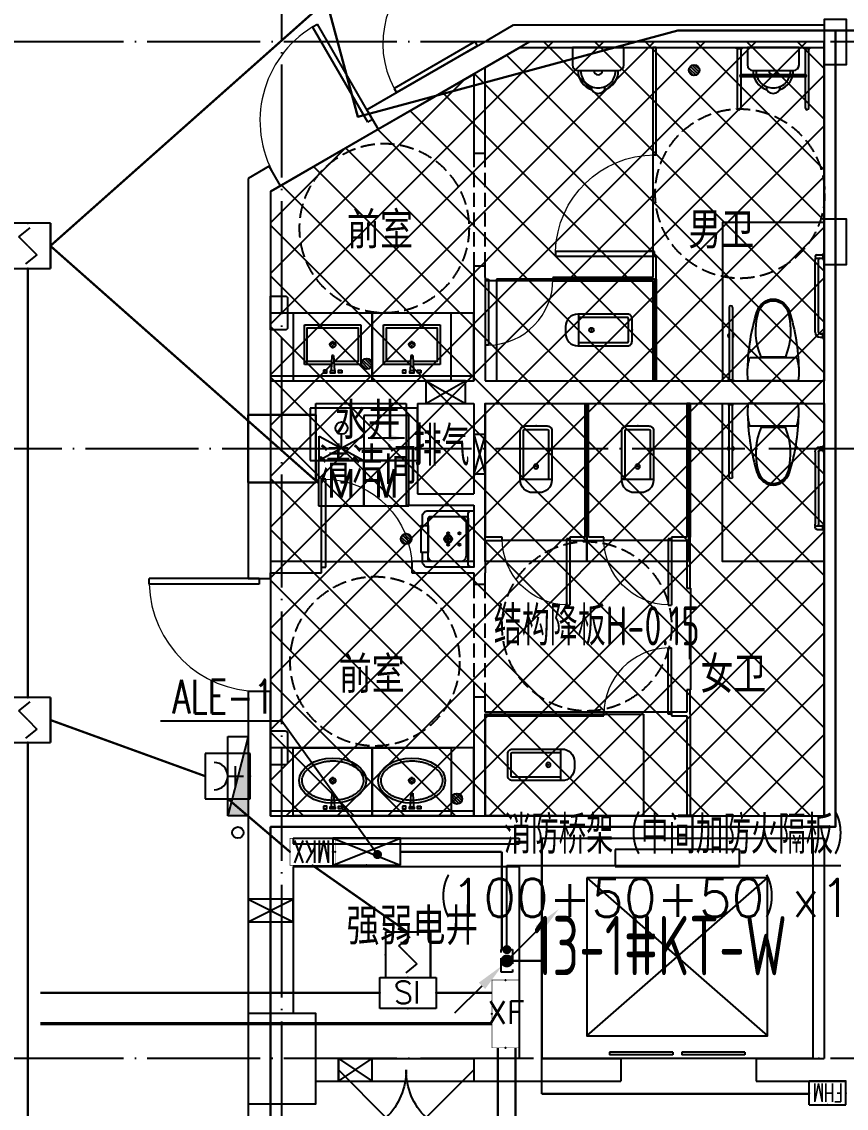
# Model space of a CAD drawing. Extents: x -1262219 to 73468, y -207485 to 163917.
# Drawn here: x -634179 to -626878, y 8560 to 18179 of the extents above; entities that cross this region are included whole.
import ezdxf
from ezdxf.enums import TextEntityAlignment as Align

# ---------------------------------------------------------------- set-up
doc = ezdxf.new("R2010")
doc.units = 0
doc.header["$LTSCALE"] = 500
doc.header["$MEASUREMENT"] = 0
for name, pattern in [('DASH', [0.35, 0.25, -0.1]), ('X-104 13#平面$0$DASH', [0.35, 0.25, -0.1]), ('X-104 13#平面$0$DOTE', [2.42, 2, -0.2, 0.02, -0.2])]:
    doc.linetypes.add(name, pattern=pattern)
doc.layers.get('0').update_dxf_attribs({"linetype": 'CONTINUOUS'})
for name, color, linetype in [('CABLETRAY_DIM', 3, 'CONTINUOUS'), ('CABLETRAY_DOTE', 5, 'CONTINUOUS'), ('CABLETRAY_FIRE', 1, 'DASH'), ('DIM-箱柜', 3, 'CONTINUOUS'), ('EQUIP-消防', 3, 'CONTINUOUS'), ('EQUIP-箱柜', 3, 'CONTINUOUS'), ('LWIRE', 4, 'CONTINUOUS'), ('WIRE-消防', 4, 'TG_FS'), ('WIRE-消防广播', 6, 'TG_G'), ('WIRE-消防电源', 3, 'TG_FC'), ('WIRE-消防电源监控', 3, 'TG_JK'), ('WIRE-消防电话', 2, 'TG_FF'), ('WIRE-防火门监控', 1, 'TG_M2'), ('X-104 13#平面$0$02-TEXT_房间', 7, 'CONTINUOUS'), ('X-104 13#平面$0$02-TEXT_标注', 130, 'CONTINUOUS'), ('X-104 13#平面$0$A-C_窗', 140, 'CONTINUOUS'), ('X-104 13#平面$0$A-C_门', 150, 'CONTINUOUS'), ('X-104 13#平面$0$A-E_电梯', 171, 'CONTINUOUS'), ('X-104 13#平面$0$A-I_卫-洁具', 241, 'CONTINUOUS'), ('X-104 13#平面$0$A-I_卫-隔断', 214, 'CONTINUOUS'), ('X-104 13#平面$0$A-TECH_暖通', 6, 'CONTINUOUS'), ('X-104 13#平面$0$A-TECH_水', 3, 'CONTINUOUS'), ('X-104 13#平面$0$A-TECH_电气', 240, 'CONTINUOUS'), ('X-104 13#平面$0$A_AXIS-轴线', 36, 'X-104 13#平面$0$DOTE'), ('X-104 13#平面$0$A_STR-砌块墙', 121, 'CONTINUOUS'), ('X-104 13#平面$0$A_STR-砼柱', 51, 'CONTINUOUS'), ('X-104 13#平面$0$DOOR_FIRE', 220, 'CONTINUOUS'), ('X-104 13#平面$0$M-道路 边线', 151, 'CONTINUOUS')]:
    doc.layers.add(name, color=color, linetype=linetype)
doc.layers.add('X-104 13#平面$0$000套内', color=226, linetype='CONTINUOUS', lineweight=30, plot=False)
doc.layers.add('X-104 13#平面$0$04-不打印_辅助线', color=165, linetype='CONTINUOUS', plot=False)
doc.styles.add('_TCH_DIM', font='SIMPLEX', dxfattribs={"bigfont": 'GBCBIG'})
doc.styles.add('_TCH_LABEL', font='COMPLEX', dxfattribs={"bigfont": 'GBCBIG'})
doc.styles.add('_TEL_DIM', font='SIMPLEX', dxfattribs={"width": 0.8, "height": 3.5, "bigfont": 'JD'})
doc.styles.get("Standard").update_dxf_attribs({"font": 'gbenor.shx', "bigfont": 'gbcbig.shx'})
doc.styles.add('TG_LINETYPE', font='SIMPLEX', dxfattribs={"width": 0.8, "height": 3, "bigfont": 'HZTXT'})
doc.styles.add('X-104 13#平面$0$_TCH_SPACE', font='STXIHEI.TTF', dxfattribs={"width": 0.75, "height": 5})
doc.styles.add('X-104 13#平面$0$Standard', font='ros1.shx', dxfattribs={"width": 0.75, "bigfont": 'jd.shx'})
doc.linetypes.add('TG_FC', pattern='A,2,-0.6,["FC",TG_LINETYPE,S=0.1,R=0,X=-0.5,Y=-0.15],0', length=2.6)
doc.linetypes.add('TG_FF', pattern='A,2,-0.6,["FF",TG_LINETYPE,S=0.1,R=0,X=-0.5,Y=-0.15],0', length=2.6)
doc.linetypes.add('TG_FS', pattern='A,2,-0.6,["FS",TG_LINETYPE,S=0.1,R=0,X=-0.5,Y=-0.15],0', length=2.6)
doc.linetypes.add('TG_G', pattern='A,2,-0.45,["G",TG_LINETYPE,S=0.1,R=0,X=-0.35,Y=-0.15],0', length=2.45)
doc.linetypes.add('TG_JK', pattern='A,2,-0.6,["JK",TG_LINETYPE,S=0.1,R=0,X=-0.5,Y=-0.15],0', length=2.6)
doc.linetypes.add('TG_M2', pattern='A,2,-0.6,["M2",TG_LINETYPE,S=0.1,R=0,X=-0.5,Y=-0.15],0', length=2.6)

# ---------------------------------------------------------------- blocks, each defined once
blk = doc.blocks.new('X-104 13#平面$0$轴网')
at = {"layer": 'X-104 13#平面$0$A_AXIS-轴线', "linetype": 'X-104 13#平面$0$DOTE'}
for p, q in [((48500, -7401), (48500, 24620.3)), ((60408.4, 18000), (-2925, 18000)), ((60408.4, 9000), (-2925, 9000))]:
    blk.add_line(p, q, dxfattribs=at)
blk = doc.blocks.new('X-104 13#平面$0$A-toilet-F2$0$A-toilet-F3$0$$plan$00000388')
for p, q in [((-202.5, -209.5), (-202.5, 209.5)), ((0, -220.8), (0, 220.8)), ((-211.8, 107.7), (-211.8, -107.7))]:
    blk.add_line(p, q)
blk.add_lwpolyline([(-202.5, -209.5), (-151.6, -220.9), (-102.2, -226.4), (-50.2, -226.4), (0, -220.8)])
for centre, radius, start, end in [((-70.5, -1596.9), 1822.9, 91.22237, 107.24774), ((-76.2, -236.2), 463.3, 97.73995, 105.82198), ((-76.2, -236.2), 463.3, 80.53768, 97.73995), ((-562.5, -12.2), 163.6, 107.24774, 159.54761), ((-555.5, -23.3), 162.7, 104.77857, 136.85426), ((-443.4, -448.2), 602.2, 67.37374, 104.77857), ((-595.2, 0), 128.7, 159.54761, 200.45239), ((-580.4, 0), 128.7, 136.85426, 223.14574), ((-562.5, 12.2), 163.6, 200.45239, 252.75226), ((-555.5, 23.3), 162.7, 223.14574, 255.22143), ((-70.5, 1596.9), 1822.9, 252.75226, 268.77763), ((-443.4, 448.2), 602.2, 255.22143, 292.62626)]:
    blk.add_arc(centre, radius, start, end)
blk = doc.blocks.new('X-104 13#平面$0$33')
at = {"layer": 'X-104 13#平面$0$04-不打印_辅助线'}
blk.add_lwpolyline([(-450, 1400), (450, 1400), (450, 0), (-450, 0)], close=True, dxfattribs=at)
at = {"rotation": 270}
blk.add_blockref('X-104 13#平面$0$A-toilet-F2$0$A-toilet-F3$0$$plan$00000388', (0, 0), dxfattribs=at)
blk = doc.blocks.new('X-104 13#平面$0$残疾人扶手1')
for p, q in [((-700, -10), (-700, 0)), ((0, -10), (0, 0)), ((-750, -10), (-750, 0)), ((-750, -10), (-700, -10)), ((-740, -65), (-740, -10)), ((-710, -65), (-710, -10)), ((-55, -50), (-695, -50)), ((-55, -80), (-695, -80)), ((-50, -10), (-50, 0)), ((0, -10), (-50, -10)), ((-40, -35), (-40, -10)), ((-10, -35), (-10, -10))]:
    blk.add_line(p, q)
for centre, radius, start, end in [((-725, -65), 15, 180, 0), ((-695, -35), 45, 244.47122, 270), ((-695, -35), 15, 180, 270), ((-55, -35), 15, 270, 0), ((-55, -35), 45, 270, 0)]:
    blk.add_arc(centre, radius, start, end)
blk = doc.blocks.new('X-104 13#平面$0$残疾人扶手2')
for p, q in [((-10, -50), (-10, 0)), ((-10, 0), (0, 0)), ((-650, -10), (-10, -10)), ((-650, -40), (-10, -40)), ((-10, -50), (0, -50))]:
    blk.add_line(p, q)
for centre, radius, start, end in [((-400, -25, 0), 25, 36.86993, 143.13007), ((-650, -25), 15, 90, 270), ((-400, -25, 0), 25, 216.86987, 323.13013)]:
    blk.add_arc(centre, radius, start, end)
blk = doc.blocks.new('X-104 13#平面$0$jhat')
for p, q in [((-395, -250), (-395, 250)), ((-395, 250), (-45, 250)), ((-45, 250), (-45, 11.7)), ((-220, 32.3), (-220, 5)), ((-124.8, 8), (11.7, 14.4)), ((-124.8, 8), (-124.8, -8)), ((11.7, 14.4), (11.7, -14.4)), ((-225, 0), (-253.8, 0)), ((-220, -5), (-220, -32.8)), ((-186.7, 0), (-215, 0)), ((-124.8, -8), (11.7, -14.4)), ((-45, -12.4), (-45, -250)), ((-45, -250), (-395, -250))]:
    blk.add_line(p, q)
at = {"color": 8}
blk.add_lwpolyline([(-70, -11.1), (-70, -225), (-370, -225), (-370, 225), (-70, 225), (-70, 10.6)], dxfattribs=at)
at = {"ltscale": 1000, "const_width": 0.84}
blk.add_lwpolyline([(-219.6, 0.1, 1), (-220.4, 0.1, 1)], format="xyb", close=True, dxfattribs=at)
for points in [[(7.2, 81.4), (30, 81.4), (30, 51.4), (7.2, 51.4)], [(11.7, -21.4), (30, -21.4), (30, 21.4), (11.7, 21.4)], [(7.2, -81.4), (30, -81.4), (30, -51.4), (7.2, -51.4)]]:
    blk.add_lwpolyline(points, close=True)
blk.add_circle((-220, 0), 25.2)
at = {"layer": 'X-104 13#平面$0$04-不打印_辅助线'}
blk.add_lwpolyline([(100, -350), (100, 350), (-500, 350), (-500, -350)], close=True, dxfattribs=at)
blk = doc.blocks.new('X-104 13#平面$0$A-toilet-F2$0$A-toilet-F3$0$xb')
for p, q in [((177.8, 203.2), (-177.8, 203.2)), ((-228.6, 152.4), (-228.6, 0)), ((228.6, 0), (228.6, 152.4)), ((-228.6, 0), (228.6, 0))]:
    blk.add_line(p, q)
for centre, radius, start, end in [((0, 342.9), 63.5, 1.07073, 178.92927), ((-6.3, 209.5), 171.6, 106.60688, 182.1211), ((-6.3, 209.5), 146.2, 87.8789, 182.1211), ((6.4, 209.5), 146.2, 357.8789, 92.1211), ((6.4, 209.5), 171.6, 357.8789, 73.39312), ((-177.8, 152.4), 50.8, 90, 180), ((0, 203.2), 38.1, 0, 180), ((177.8, 152.4), 50.8, 0, 90)]:
    blk.add_arc(centre, radius, start, end)
blk = doc.blocks.new('X-104 13#平面$0$104-8910 核心筒$0$fraehtj')
for p, q in [((-535, 315), (-10, 315)), ((-10, 275), (-10, 325)), ((-10, 325), (0, 325)), ((-535, 285), (-260, 285)), ((-260, -285), (-260, 285)), ((-240, -285), (-240, 285)), ((-240, 285), (-10, 285)), ((-10, 275), (0, 275)), ((-535, -285), (-260, -285)), ((-240, -285), (-10, -285)), ((-10, -325), (-10, -275)), ((-10, -275), (0, -275)), ((-535, -315), (-10, -315)), ((-10, -325), (0, -325))]:
    blk.add_line(p, q)
for centre, radius, start, end in [((-535, 300), 15, 90, 270), ((-250, 285), 10, 360, 180), ((-535, -300), 15, 90, 270), ((-250, -285), 10, 180, 0)]:
    blk.add_arc(centre, radius, start, end)
blk = doc.blocks.new('X-104 13#平面$0$2400x2100')
for p, q in [((650, 1850), (650, 1700)), ((1750, 1850), (650, 1850)), ((1750, 1700), (1750, 1850)), ((650, 1700), (1750, 1700)), ((400, 200), (2000, 1600)), ((400, 1600), (2000, 200))]:
    blk.add_line(p, q)
at = {"color": 0}
for p, q in [((600, 57.6), (600, 34)), ((1160, 57.6), (600, 57.6)), ((1160, 34), (600, 34)), ((1160, 57.6), (1160, 34)), ((1800, 57.6), (1240, 57.6)), ((1240, 57.6), (1240, 34)), ((1800, 34), (1240, 34)), ((1800, 57.6), (1800, 34))]:
    blk.add_line(p, q, dxfattribs=at)
blk.add_lwpolyline([(400, 1600), (400, 200), (2000, 200), (2000, 1600), (400, 1600)], close=True)
at = {"layer": 'X-104 13#平面$0$04-不打印_辅助线'}
blk.add_lwpolyline([(0, 0), (0, 1950), (2400, 1950), (2400, 0), (0, 0)], close=True, dxfattribs=at)
blk = doc.blocks.new('X-104 13#平面$0$$lvtry$00000200')
at = {"color": 0}
for p, q in [((-109.8, -40, 0), (-109.8, -469.7, 0)), ((99.8, -30, 0), (-99.8, -30, 0)), ((109.8, -469.7, 0), (109.8, -40, 0))]:
    blk.add_line(p, q, dxfattribs=at)
at = {"color": 0, "elevation": 0}
blk.add_lwpolyline([(99.8, 0), (-99.8, 0, 0.414214), (-139.8, -40), (-139.8, -479.7, 0.414214), (-29.8, -589.7), (29.8, -589.7, 0.414214), (139.8, -479.7), (139.8, -40, 0.414214)], format="xyb", close=True, dxfattribs=at)
blk.add_lwpolyline([(139.8, -469.7), (-139.8, -469.7)], dxfattribs=at)
at = {"color": 0}
blk.add_circle((0, -358.6, 0), 20, dxfattribs=at)
for centre, start, end in [((-99.8, -40, 0), 90, 180), ((99.8, -40, 0), 0, 90)]:
    blk.add_arc(centre, 10, start, end, dxfattribs=at)
for p in [(0, 0), (0, -358.6, 0)]:
    blk.add_point(p, dxfattribs=at)
blk = doc.blocks.new('X-104 13#平面$0$hgfasg')
at = {"layer": 'X-104 13#平面$0$04-不打印_辅助线'}
blk.add_lwpolyline([(-450, 1400), (450, 1400), (450, 0), (-450, 0)], close=True, dxfattribs=at)
at = {"yscale": -1}
blk.add_blockref('X-104 13#平面$0$$lvtry$00000200', (0, 200), dxfattribs=at)
blk = doc.blocks.new('X-104 13#平面$0$meae')
for p, q in [((-215, 0), (-243.8, 0)), ((-210, 5), (-210, 32.8)), ((-176.7, 0), (-205, 0)), ((-99.5, 8), (21.7, 14.4)), ((-99.5, -8), (-99.5, 8)), ((21.7, -14.4), (21.7, 14.4)), ((-210, -32.3), (-210, -5)), ((-99.5, -8), (21.7, -14.4))]:
    blk.add_line(p, q)
at = {"const_width": 0.84}
blk.add_lwpolyline([(-209.6, -0.1, -1), (-210.4, -0.1, -1)], format="xyb", close=True, dxfattribs=at)
for points in [[(17.2, 81.4), (40, 81.4), (40, 51.4), (17.2, 51.4)], [(21.7, 21.4), (40, 21.4), (40, -21.4), (21.7, -21.4)], [(17.2, -81.4), (40, -81.4), (40, -51.4), (17.2, -51.4)]]:
    blk.add_lwpolyline(points, close=True)
blk.add_circle((-210, 0), 25.2)
blk.add_ellipse((-210, 0), major_axis=(0, -296.8), ratio=0.673766)
at = {"color": 8}
blk.add_open_spline([(-210, -271.8), (-201.6, -271.8), (-193.3, -270.9), (-176.6, -267), (-168.2, -264.1), (-151.7, -256.3), (-143.6, -251.4), (-127.7, -239.7), (-119.9, -232.8), (-105, -217.1), (-97.9, -208.3), (-84.5, -189), (-78.3, -178.5), (-66.9, -156.1), (-61.7, -144.2), (-52.7, -119.1), (-48.8, -106), (-42.4, -79), (-39.9, -65.1), (-36.4, -36.9), (-35.4, -22.5), (-34.8, 6.2), (-35.3, 20.7), (-37.7, 49.2), (-39.6, 63.3), (-45, 90.9), (-48.3, 104.3), (-56.4, 130.2), (-61.1, 142.6), (-71.6, 166.1), (-77.5, 177.1), (-90.2, 197.7), (-97, 207.1), (-111.4, 224.2), (-118.9, 231.8), (-134.5, 245.1), (-142.5, 250.8), (-158.9, 260.1), (-167.2, 263.7), (-183.8, 269), (-192.2, 270.7), (-208.9, 272.2), (-217.3, 271.9), (-234, 269.5), (-242.4, 267.4), (-259, 261.1), (-267.2, 256.9), (-283.4, 246.7), (-291.3, 240.5), (-306.7, 226.3), (-314.1, 218.2), (-328.1, 200.2), (-334.7, 190.4), (-346.9, 169), (-352.4, 157.6), (-362.4, 133.5), (-366.8, 120.8), (-374.2, 94.4), (-377.2, 80.8), (-381.8, 52.9), (-383.4, 38.7), (-385.1, 10.1), (-385.2, -4.4), (-383.9, -33.1), (-382.5, -47.4), (-378.3, -75.4), (-375.4, -89.1), (-368.4, -115.7), (-364.2, -128.5), (-354.5, -153), (-349.1, -164.6), (-337.2, -186.3), (-330.7, -196.4), (-316.9, -214.8), (-309.6, -223.2), (-294.4, -237.9), (-286.5, -244.3), (-270.4, -255.1), (-262.2, -259.5), (-245.6, -266.3), (-237.3, -268.8), (-222.6, -271.3), (-216.3, -271.8), (-210, -271.8)], degree=3, knots=[0, 0, 0, 0, 0.154173, 0.154173, 0.308346, 0.308346, 0.462518, 0.462518, 0.616691, 0.616691, 0.770864, 0.770864, 0.925037, 0.925037, 1.07921, 1.07921, 1.233382, 1.233382, 1.387555, 1.387555, 1.541728, 1.541728, 1.695901, 1.695901, 1.850074, 1.850074, 2.004247, 2.004247, 2.158419, 2.158419, 2.312592, 2.312592, 2.466765, 2.466765, 2.620938, 2.620938, 2.775111, 2.775111, 2.929283, 2.929283, 3.083456, 3.083456, 3.237629, 3.237629, 3.391802, 3.391802, 3.545975, 3.545975, 3.700147, 3.700147, 3.85432, 3.85432, 4.008493, 4.008493, 4.162666, 4.162666, 4.316839, 4.316839, 4.471011, 4.471011, 4.625184, 4.625184, 4.779357, 4.779357, 4.93353, 4.93353, 5.087703, 5.087703, 5.241876, 5.241876, 5.396048, 5.396048, 5.550221, 5.550221, 5.704394, 5.704394, 5.858567, 5.858567, 6.01274, 6.01274, 6.166912, 6.166912, 6.283185, 6.283185, 6.283185, 6.283185], dxfattribs=at)
at = {"layer": 'X-104 13#平面$0$04-不打印_辅助线'}
blk.add_lwpolyline([(-500, -350), (-500, 350), (100, 350), (100, -350)], close=True, dxfattribs=at)
blk = doc.blocks.new('X-104 13#平面$0$hgfd')
at = {"color": 8}
for p, q in [((-38.5, 228), (38.5, 228)), ((0, 266.5), (0, 189.5))]:
    blk.add_line(p, q, dxfattribs=at)
for points in [[(250, 0), (-250, 0), (-250, 406, -0.414214), (-200, 456), (-120, 456), (-120, 466), (120, 466), (120, 456), (200, 456, -0.414214), (250, 406)], [(175, 50), (-175, 50, -0.414214), (-200, 75), (-200, 381, -0.414214), (-175, 406), (175, 406, -0.414214), (200, 381), (200, 75, -0.414214)], [(250, 0), (-250, 0), (-250, 25, -0.414214), (-225, 50), (225, 50, -0.414214), (250, 25)]]:
    blk.add_lwpolyline(points, format="xyb", close=True)
blk.add_lwpolyline([(120, 456), (200, 456, -0.414214), (250, 406), (250, 0), (-250, 0), (-250, 406, -0.414214), (-200, 456), (-120, 456)], format="xyb")
blk.add_lwpolyline([(150, 70), (-150, 70, -0.414214), (-200, 120), (-200, 356, -0.414214), (-150, 406), (150, 406, -0.414214), (200, 356), (200, 120, -0.414214)], format="xyb", close=True, dxfattribs=at)
blk.add_lwpolyline([(120, 406), (-120, 406), (-120, 466), (120, 466)], close=True)
for centre, radius in [((-50, 228), 10), ((0, 228), 35), ((50, 228), 10), ((-50, 128), 10), ((50, 128), 10)]:
    blk.add_circle(centre, radius)
blk.add_circle((0, 228), 25, dxfattribs=at)
blk = doc.blocks.new('X-104 13#平面$0$$TwtSys$00000434')
for p, q in [((-0.5, 0.5), (-0.5, -0.5)), ((-0.5, -0.5), (0.5, 0.5)), ((0.5, 0.5), (-0.5, 0.5)), ((0.5, -0.5), (0.5, 0.5)), ((-0.5, -0.5), (0.5, -0.5))]:
    blk.add_line(p, q)
blk.add_solid([(0.5, -0.5), (0.5, 0.5), (-0.5, -0.5)])
blk = doc.blocks.new('X-104 13#平面$0$A$C55540B70')
at = {"layer": 'X-104 13#平面$0$A-TECH_水'}
blk.add_circle((-9390, 11000), 50, dxfattribs=at)
at = {"layer": 'X-104 13#平面$0$A-TECH_水', "xscale": -700, "yscale": 180, "zscale": 700, "rotation": 89.99999999999999}
blk.add_blockref('X-104 13#平面$0$$TwtSys$00000434', (-9390, 11500), dxfattribs=at)
blk = doc.blocks.new('*U85')
blk.add_lwpolyline([(200, 0), (200, 350), (0, 350), (0, 0), (200, 0), (0, 350), (0, 0), (200, 350)])
blk = doc.blocks.new('*U86')
blk.add_lwpolyline([(100, 0), (100, 350), (0, 350), (0, 0), (100, 0), (0, 350), (0, 0), (100, 350)])
blk = doc.blocks.new('X-104 13#平面$0$A$C0BB3323F')
at = {"layer": 'X-104 13#平面$0$M-道路 边线', "ltscale": 0.5}
blk.add_arc((54069.2, 17783.3), 8000, 0.02044, 119.60761, dxfattribs=at)
blk = doc.blocks.new('*U89')
blk.add_lwpolyline([(200, 0), (200, 300), (0, 300), (0, 0), (200, 0), (0, 300), (0, 0), (200, 300)])
blk = doc.blocks.new('*U90')
blk.add_lwpolyline([(200, 0), (200, 400), (0, 400), (0, 0), (200, 0), (0, 400), (0, 0), (200, 400)])
blk = doc.blocks.new('X-104 13#平面$0$ccc000')
at = {"layer": 'X-104 13#平面$0$A-TECH_电气', "rotation": 270}
for name, p in [('*U90', (48400, 10411.3)), ('*U89', (49200, 9000))]:
    blk.add_blockref(name, p, dxfattribs=at)
blk = doc.blocks.new('X-104 13#平面$0$$DorLib2D$00000001')
for p, q in [((0.45, 0.975), (0.5, 0.975)), ((0.45, 0), (0.45, 0.975)), ((0.5, 0), (0.5, 0.975)), ((0.5, 0), (0.45, 0))]:
    blk.add_line(p, q)
at = {"lineweight": 13}
blk.add_arc((0.475, 0), 0.975, 91.46928, 180, dxfattribs=at)
blk = doc.blocks.new('X-104 13#平面$0$$DorLib2D$00000116')
at = {"color": 0}
for p, q in [((-0.5, 0), (-0.1464, 0.3536)), ((0.5, 0), (0.1464, 0.3536))]:
    blk.add_line(p, q, dxfattribs=at)
for centre, start, end in [((-0.5, 0), 0, 45), ((0.5, 0), 135, 180)]:
    blk.add_arc(centre, 0.5, start, end, dxfattribs=at)
blk = doc.blocks.new('X-104 13#平面$0$$DorLib2D$00000129')
at = {"color": 0, "linetype": 'Continuous'}
for p, q in [((-0.5, 0.545), (-0.5, 0.687)), ((-0.5, 0.687), (0.5, 0.687)), ((0.5, 0.687), (0.5, 0.545)), ((0.5, 0.545), (-0.5, 0.545)), ((-0.5, 0.5), (-0.5, 0.545)), ((0.5, 0.5), (0.5, 0.545)), ((-0.2, 0.437), (0.158, 0.437)), ((0.08, 0.341), (0.08, 0.437)), ((0.158, 0.437), (0.08, 0.341))]:
    blk.add_line(p, q, dxfattribs=at)
blk = doc.blocks.new('X-104 13#平面$0$$DorLib2D$00000002')
for p, q in [((-0.5, 0), (-0.5, 0.4875)), ((-0.475, 0.4875), (-0.5, 0.4875)), ((-0.475, 0), (-0.475, 0.4875)), ((0.475, 0), (0.475, 0.4875)), ((0.475, 0.4875), (0.5, 0.4875)), ((0.5, 0), (0.5, 0.4875)), ((-0.5, 0), (-0.475, 0)), ((0.5, 0), (0.475, 0))]:
    blk.add_line(p, q)
at = {"lineweight": 13}
for centre, start, end in [((-0.4875, 0), 0, 88.5307), ((0.4875, 0), 91.4693, 180)]:
    blk.add_arc(centre, 0.4875, start, end, dxfattribs=at)
blk = doc.blocks.new('_FZHK')
blk.add_lwpolyline([(-0.5, -0.5), (0.5, -0.5), (0.5, 0.5), (-0.5, 0.5)], close=True)
blk = doc.blocks.new('X-104 13#平面$0$$TwtSys$00000141')
for p, q in [((-94, 8), (-10, 92)), ((-94, 8), (-10, 92)), ((-87, -35), (35, 87)), ((-87, -35), (35, 87)), ((-66, -66), (66, 66)), ((-66, -66), (66, 66)), ((-32, -87), (88, 33)), ((-32, -87), (88, 33)), ((11, -92), (92, -11)), ((11, -92), (92, -11))]:
    blk.add_line(p, q)
blk.add_circle((0, 0), 94)
blk.add_circle((0, 0), 94)
blk = doc.blocks.new('X-104 13#平面')
at = {"layer": 'X-104 13#平面$0$04-不打印_辅助线'}
h = blk.add_hatch(dxfattribs=at)
h.set_pattern_fill('ANSI37', color=256, scale=200)
h.set_pattern_definition([(45, (0, 0), (-224.5064, 224.5064), []), (135, (0, 0), (-224.5064, -224.5064), [])])
h.paths.add_polyline_path([(53300, 18000), (50692.1, 18000), (48400, 16676.6), (48400, 11150), (53300, 11150)])
blk.add_lwpolyline([(48200, 14700), (48800, 14700), (48800, 14100), (48200, 14100)], close=True)
at = {"layer": 'X-104 13#平面$0$000套内'}
blk.add_lwpolyline([(7100, -1550), (21950, -1550), (21950, -950), (48400, -950), (48400, 11050), (53400, 11050), (53400, 18100), (58250, 18100), (58250, 18890), (53289.1, 23052.7), (37950, 14213.3), (37950, 10050), (12454.9, 10050), (4447.4, 15350), (4100, 15350), (4100, 6300), (7100, 6300), (7100, -1550)], dxfattribs=at)
blk.add_lwpolyline([(56445.6, 20404.1), (53289.1, 23052.7), (48392.1, 20230.7), (49171, 17336.9), (52006.2, 18100), (55650, 18100), (55650, 19456)], close=True, dxfattribs=at)
at = {"layer": 'X-104 13#平面$0$04-不打印_辅助线'}
blk.add_lwpolyline([(53300, 18000), (50692.1, 18000), (48400, 16676.6), (48400, 11150), (53300, 11150)], close=True, dxfattribs=at)
at = {"layer": 'X-104 13#平面$0$A-C_窗', "linetype": 'DASH'}
for p, q in [((50200, 17015), (50200, 16015)), ((50300, 16015), (50300, 17015)), ((50200, 13200), (50200, 12200)), ((50300, 12200), (50300, 13200))]:
    blk.add_line(p, q, dxfattribs=at)
at = {"layer": 'X-104 13#平面$0$A-C_门'}
for p, q in [((48486.6, 16726.6), (49352.6, 17226.6)), ((48850, 13400), (49650, 13400)), ((48400, 13250), (48400, 12250))]:
    blk.add_line(p, q, dxfattribs=at)
at = {"layer": 'X-104 13#平面$0$A-I_卫-洁具', "ltscale": 0.1}
for p, q in [((49300, 15000), (49300, 15600)), ((49300, 11750), (49300, 11150))]:
    blk.add_line(p, q, dxfattribs=at)
for points in [[(48400, 15450), (48400, 15750), (48530, 15750, -0.414214), (48550, 15730), (48550, 15470, -0.414214), (48530, 15450)], [(48400, 11600), (48400, 11900), (48530, 11900, -0.414214), (48550, 11880), (48550, 11620, -0.414214), (48530, 11600)]]:
    blk.add_lwpolyline(points, format="xyb", close=True, dxfattribs=at)
for points in [[(48400, 15000), (50200, 15000), (50200, 15600), (48400, 15600)], [(48400, 15000), (50200, 15000), (50200, 15040), (48400, 15040)], [(48400, 11150), (50200, 11150), (50200, 11750), (48400, 11750)], [(48400, 11150), (50200, 11150), (50200, 11190), (48400, 11190)]]:
    blk.add_lwpolyline(points, close=True, dxfattribs=at)
blk.add_lwpolyline([(53200, 10950), (53200, 9000)], dxfattribs=at)
at = {"layer": 'X-104 13#平面$0$A-I_卫-洁具', "linetype": 'X-104 13#平面$0$DASH'}
for centre in [(52555.3, 16656.8), (49406.5, 16350.4), (51200, 12826.6), (49323.2, 12516.6)]:
    blk.add_circle(centre, 750, dxfattribs=at)
at = {"layer": 'X-104 13#平面$0$A-I_卫-隔断'}
for p, q in [((51785, 17950), (51785, 17000)), ((51815, 17950), (51785, 17950)), ((51815, 17000), (51815, 17950)), ((51785, 17000), (51815, 17000)), ((51785, 17000), (51785, 16100)), ((51815, 16100), (51785, 16100)), ((51785, 16100), (51785, 15915)), ((51815, 15900), (51815, 16100)), ((50300, 15915), (50300, 15885)), ((50900, 15885), (50300, 15885)), ((51785, 15915), (50900, 15915)), ((50900, 15915), (50900, 15885)), ((50900, 15885), (51785, 15885)), ((51785, 15885), (51785, 15000)), ((51815, 15900), (51815, 15000)), ((51815, 15000), (51785, 15000)), ((51185, 13615), (51185, 14800)), ((51185, 14800), (51215, 14800)), ((51215, 13615), (51215, 14800)), ((52085, 14800), (52085, 13615)), ((52115, 14800), (52085, 14800)), ((52115, 14800), (52115, 13615)), ((50450, 13615), (50300, 13615)), ((50300, 13585), (50450, 13585)), ((50450, 13585), (50450, 13615)), ((51050, 13585), (50450, 13585)), ((51185, 13615), (51050, 13615)), ((51050, 13615), (51050, 13585)), ((51050, 13585), (51200, 13585)), ((51200, 13585), (51350, 13585)), ((51350, 13615), (51215, 13615)), ((51350, 13585), (51350, 13615)), ((51950, 13585), (51350, 13585)), ((52085, 13615), (51950, 13615)), ((51950, 13615), (51950, 13585)), ((51950, 13585), (52085, 13585)), ((52085, 13585), (52085, 13165)), ((52115, 13165), (52115, 13615)), ((52085, 13165), (52115, 13165)), ((52115, 12265), (52085, 12265)), ((52085, 12265), (52085, 12065)), ((52115, 12050), (52115, 12265)), ((51350, 12065), (50300, 12065)), ((50300, 12035), (51350, 12035)), ((51350, 12035), (51350, 12065)), ((51950, 12065), (51350, 12065)), ((52085, 12065), (51950, 12065)), ((51950, 12065), (51950, 12035)), ((51950, 12035), (52085, 12035)), ((52085, 12035), (52085, 11150)), ((52115, 12050), (52115, 11150)), ((52115, 11150), (52085, 11150))]:
    blk.add_line(p, q, dxfattribs=at)
at = {"layer": 'X-104 13#平面$0$A_AXIS-轴线', "linetype": 'X-104 13#平面$0$DOTE'}
blk.add_line((39500, 14400), (60408.4, 14400), dxfattribs=at)
at = {"layer": 'X-104 13#平面$0$A_STR-砌块墙'}
for p, q in [((50319.4, 18015.8), (50551.9, 18150)), ((50551.9, 18150), (53300, 18150)), ((50146.2, 17915.8), (50319.4, 18015.8)), ((50146.2, 17915.8), (49252.6, 17399.9)), ((50300, 17773.6), (50605.5, 17950)), ((50605.5, 17950), (53300, 17950)), ((53300, 17800), (53300, 16430)), ((49352.6, 17226.6), (50200, 17715.9)), ((50200, 17715.9), (50200, 17015)), ((50300, 17015), (50300, 17773.6)), ((49252.6, 17399.9), (49352.6, 17226.6)), ((50200, 17015), (50300, 17015)), ((48386.6, 16899.9), (48200, 16792.1)), ((48486.6, 16726.6), (48386.6, 16899.9)), ((48200, 16792.1), (48200, 14900)), ((48400, 16676.6), (48486.6, 16726.6)), ((48400, 16676.6), (48400, 15000)), ((50300, 16015), (50200, 16015)), ((50200, 16015), (50200, 15900)), ((50300, 15915), (50300, 16015)), ((53300, 16030), (53300, 15000)), ((50200, 15900), (50200, 15000)), ((50300, 15885), (50300, 15000)), ((48400, 15000), (48800, 15000)), ((48800, 15000), (49650, 15000)), ((49650, 15000), (50200, 15000)), ((50300, 15000), (53300, 15000)), ((48200, 14900), (48200, 14700)), ((48800, 14700), (48800, 14800)), ((48800, 14800), (49600, 14800)), ((49600, 14800), (49600, 13900)), ((49700, 14800), (49700, 14000)), ((49700, 14800), (50200, 14800)), ((50200, 14800), (50200, 14000)), ((50300, 14800), (50300, 13900)), ((50300, 14800), (53300, 14800)), ((53300, 14800), (53300, 11150)), ((48400, 14700), (48800, 14700)), ((48200, 14100), (48200, 13300)), ((48400, 14100), (48400, 13400)), ((49700, 14000), (50200, 14000)), ((49600, 13900), (50200, 13900)), ((50200, 13900), (50200, 13615)), ((50300, 13900), (50300, 13615)), ((50200, 13615), (50200, 13400)), ((50300, 13585), (50300, 13300)), ((48850, 13400), (48400, 13400)), ((48850, 13300), (48850, 13400)), ((50200, 13400), (49650, 13400)), ((49650, 13400), (49650, 13300)), ((48200, 13300), (48200, 13250)), ((48400, 13300), (48850, 13300)), ((48400, 13250), (48400, 13300)), ((49650, 13300), (50200, 13300)), ((50200, 13300), (50200, 13200)), ((50300, 13200), (50300, 13300)), ((48200, 13250), (48400, 13250)), ((50200, 13200), (50300, 13200)), ((48400, 12250), (48200, 12250)), ((48200, 12250), (48200, 11050)), ((48400, 11150), (48400, 12250)), ((50300, 12200), (50200, 12200)), ((50200, 12200), (50200, 12050)), ((50300, 12065), (50300, 12200)), ((50200, 12050), (50200, 11150)), ((50300, 12035), (50300, 11150)), ((48400, 11150), (50200, 11150)), ((50300, 11150), (50700, 11150)), ((50700, 11150), (53300, 11150)), ((48200, 11050), (48200, 10800)), ((48600, 10950), (50300, 10950)), ((48600, 10950), (48600, 10900)), ((48600, 10900), (50600, 10900)), ((50300, 10950), (50600, 10950)), ((50600, 10950), (50600, 10900)), ((50800, 10950), (50800, 10800)), ((50800, 10950), (53300, 10950)), ((53300, 10950), (53300, 9000)), ((48200, 10800), (48200, 9400)), ((50800, 10800), (50800, 9000)), ((48600, 10700), (50600, 10700)), ((48600, 10700), (48600, 9400)), ((50600, 10700), (50600, 9000)), ((49000, 9000), (48800, 9000)), ((49000, 8800), (49000, 9000)), ((50600, 9000), (50200, 9000)), ((50200, 9000), (50200, 8800)), ((50800, 9000), (51500, 9000)), ((51500, 9000), (51500, 8800)), ((52700, 9000), (53300, 9000)), ((52700, 9000), (52700, 8800)), ((48800, 8800), (49000, 8800)), ((50200, 8800), (50700, 8800)), ((50700, 8800), (51500, 8800)), ((52700, 8800), (53500, 8800)), ((48200, 8600), (48200, 6350)), ((48400, 6350), (48400, 8600))]:
    blk.add_line(p, q, dxfattribs=at)
at = {"layer": 'X-104 13#平面$0$DOOR_FIRE'}
for p, q in [((49000, 9000), (50200, 9000)), ((49000, 8800), (50200, 8800))]:
    blk.add_line(p, q, dxfattribs=at)
for name, p in [('X-104 13#平面$0$ccc000', (-200, 0)), ('X-104 13#平面$0$A$C55540B70', (57500, 0)), ('X-104 13#平面$0$A$C0BB3323F', (-900, -1700)), ('X-104 13#平面$0$轴网', (0, 0))]:
    blk.add_blockref(name, p)
at = {"layer": 'X-104 13#平面$0$A-C_门', "zscale": 200}
for p, xscale, yscale, rotation in [((48869.6, 17063.2), 1000, 1000, 30.00000000000004), ((48300, 12750), -1000, -1000, 270)]:
    blk.add_blockref('X-104 13#平面$0$$DorLib2D$00000001', p, dxfattribs=dict(at, xscale=xscale, yscale=yscale, rotation=rotation))
at = {"layer": 'X-104 13#平面$0$A-C_门', "xscale": -800, "yscale": 800, "zscale": 100}
blk.add_blockref('X-104 13#平面$0$$DorLib2D$00000001', (49250, 13350), dxfattribs=at)
at = {"layer": 'X-104 13#平面$0$A-E_电梯'}
blk.add_blockref('X-104 13#平面$0$2400x2100', (50800, 9000), dxfattribs=at)
at = {"layer": 'X-104 13#平面$0$A-I_卫-洁具', "ltscale": 0.1}
for name, p, rotation in [('X-104 13#平面$0$A-toilet-F2$0$A-toilet-F3$0$xb', (51300, 17950), 180), ('X-104 13#平面$0$104-8910 核心筒$0$fraehtj', (52850, 17950), 90), ('X-104 13#平面$0$A-toilet-F2$0$A-toilet-F3$0$xb', (52850, 17950), 180), ('X-104 13#平面$0$残疾人扶手1', (53300, 15375), 270), ('X-104 13#平面$0$jhat', (48950, 15100), 270), ('X-104 13#平面$0$jhat', (49650, 15100), 270), ('X-104 13#平面$0$残疾人扶手2', (52499.5, 15000), 270), ('X-104 13#平面$0$hgfasg', (50750, 14800), 180), ('X-104 13#平面$0$hgfasg', (51650, 14800), 180), ('X-104 13#平面$0$33', (52850, 14800), 180), ('X-104 13#平面$0$hgfd', (50200, 13600), 89.9999999936968), ('X-104 13#平面$0$hgfasg', (50300, 11600), 270), ('X-104 13#平面$0$meae', (48950, 11250), 270), ('X-104 13#平面$0$meae', (49650, 11250), 270)]:
    blk.add_blockref(name, p, dxfattribs=dict(at, rotation=rotation))
at = {"layer": 'X-104 13#平面$0$A-I_卫-洁具', "ltscale": 0.1, "xscale": -1}
blk.add_blockref('X-104 13#平面$0$33', (52850, 15000), dxfattribs=at)
for name, p, rotation in [('X-104 13#平面$0$hgfasg', (51800, 15450), 90), ('X-104 13#平面$0$残疾人扶手2', (52499.5, 14800), 270), ('X-104 13#平面$0$残疾人扶手1', (53300, 14425), 270)]:
    blk.add_blockref(name, p, dxfattribs=dict(at, rotation=rotation))
at = {"layer": 'X-104 13#平面$0$A-I_卫-隔断', "zscale": 30}
for name, p, xscale, yscale, rotation in [('X-104 13#平面$0$$DorLib2D$00000001', (51800, 16550), 900, -900, 270), ('X-104 13#平面$0$$DorLib2D$00000001', (50600, 15900), 600, 600, 180), ('X-104 13#平面$0$$DorLib2D$00000001', (50750, 13600), -600, 600, 180), ('X-104 13#平面$0$$DorLib2D$00000001', (51650, 13600), -600, 600, 180), ('X-104 13#平面$0$$DorLib2D$00000129', (52100, 12715), -900, 30, 270), ('X-104 13#平面$0$$DorLib2D$00000001', (51650, 12050), -600, -600, 180)]:
    blk.add_blockref(name, p, dxfattribs=dict(at, xscale=xscale, yscale=yscale, rotation=rotation))
at = {"layer": 'X-104 13#平面$0$A-TECH_暖通'}
for name, p, rotation in [('*U85', (49775, 15000), 270), ('*U86', (50300, 14525), 180)]:
    blk.add_blockref(name, p, dxfattribs=dict(at, rotation=rotation))
at = {"layer": 'X-104 13#平面$0$A-TECH_水', "xscale": 0.5, "yscale": 0.5, "zscale": 0.5}
for p, rotation in [((52150, 17750), 270), ((49250, 15150), 90), ((49600, 13600), 270), ((50050, 11300), 90)]:
    blk.add_blockref('X-104 13#平面$0$$TwtSys$00000141', p, dxfattribs=dict(at, rotation=rotation))
at = {"layer": 'X-104 13#平面$0$A_STR-砼柱'}
for p, xscale, yscale, zscale in [((53400, 18000), 200, 400, 400), ((53400, 16230), 200, 400.0000000000018, 400.0000000000018), ((48500, 14400), 600, 600, 600), ((48500, 9000), 600, 800, 800)]:
    blk.add_blockref('_FZHK', p, dxfattribs=dict(at, xscale=xscale, yscale=yscale, zscale=zscale))
at = {"layer": 'X-104 13#平面$0$DOOR_FIRE', "xscale": -1700, "yscale": -1700, "zscale": 200, "rotation": 300.0000000000001}
blk.add_blockref('X-104 13#平面$0$$DorLib2D$00000002', (49807.8, 18701.9), dxfattribs=at)
at = {"layer": 'X-104 13#平面$0$DOOR_FIRE', "xscale": 1200, "yscale": -1200, "zscale": 200}
blk.add_blockref('X-104 13#平面$0$$DorLib2D$00000116', (49600, 8900), dxfattribs=at)
at = {"layer": 'X-104 13#平面$0$02-TEXT_房间', "style": 'X-104 13#平面$0$_TCH_SPACE', "width": 0.75}
for s, p in [('前室', (49077, 16202.1)), ('男卫', (52097.9, 16202.1)), ('水井', (48966.1, 14516.1)), ('清洁间', (48820.9, 14118.6)), ('前室', (49002.8, 12266.9)), ('女卫', (52205, 12266.9)), ('强弱电井', (49071.6, 10038.9))]:
    blk.add_text(s, height=285.43, dxfattribs=at).set_placement(p)
at = {"layer": 'X-104 13#平面$0$02-TEXT_标注', "style": 'X-104 13#平面$0$Standard', "width": 0.75}
for s, height, p in [('排气', 347.29, (49666.1, 14249.2)), ('13-1#KT-W', 525, (50727.5, 9737.2))]:
    blk.add_text(s, height=height, dxfattribs=at).set_placement(p)
at = {"layer": 'X-104 13#平面$0$04-不打印_辅助线', "style": 'X-104 13#平面$0$Standard', "width": 0.75}
blk.add_text('结构降板H-0.15', height=347.29, dxfattribs=at).set_placement((50376.4, 12656.8))
blk = doc.blocks.new('$equip_U$00000201(HT0787)')
at = {"color": 3}
for p, q in [((0.5, 0.5), (-0.5, 0.5)), ((-0.5, 0.5), (-0.5, -0.5)), ((0.5, -0.5), (0.5, 0.5)), ((-0.2, 0.2), (0.05, 0.4)), ((0, 0), (-0.2, 0.2)), ((0, 0), (0.2, -0.2)), ((0.2, -0.2), (-0.05, -0.4)), ((-0.5, -0.5), (0.5, -0.5))]:
    blk.add_line(p, q, dxfattribs=at)
for points, const_width in [([(-0.5, 0.5), (0.5, 0.5)], 0.025), ([(-0.5, -0.5), (-0.5, 0.5)], 0.025), ([(0.5, 0.5), (0.5, -0.5)], 0.025), ([(0.05, 0.4), (-0.2, 0.2), (0.2, -0.2), (-0.05, -0.4)], 0.0125), ([(0.5, -0.5), (-0.5, -0.5)], 0.025)]:
    blk.add_lwpolyline(points, dxfattribs=dict(at, const_width=const_width))
blk.add_lwpolyline([(0.5, 0.5), (0.5, -0.5)], dxfattribs=at)
for p in [(0, 0.5), (-0.5, 0), (0.5, 0), (0, -0.5)]:
    blk.add_point(p)
at = {"color": 7, "style": '_TEL_DIM', "flags": 1}
blk.add_attdef('A', text='', height=0.000025, dxfattribs=at).set_placement((0, 0), align=Align.MIDDLE_CENTER)
blk = doc.blocks.new('$equip_U$00000377(HT0787)')
at = {"const_width": 0.0125}
blk.add_lwpolyline([(-0.75, 0.6), (0.75, 0.6), (0.75, 0), (-0.75, 0), (-0.75, 0.6)], dxfattribs=at)
for p in [(0, 0.6), (-0.75, 0.3), (0.75, 0.3)]:
    blk.add_point(p)
at = {"color": 7, "style": '_TEL_DIM'}
blk.add_attdef('$TEXT$', text='', height=0.5, dxfattribs=at).set_placement((0.034, 0.291), align=Align.MIDDLE_CENTER)
at = {"color": 7, "style": '_TEL_DIM', "flags": 1}
for tag in ['A', 'REMARK']:
    blk.add_attdef(tag, text='', height=0.000025, dxfattribs=at).set_placement((0, 0), align=Align.MIDDLE_CENTER)
blk = doc.blocks.new('$equip_U$00000378(HT0787)')
at = {"const_width": 0.0125}
blk.add_lwpolyline([(-0.5, 0.6), (0.5, 0.6), (0.5, 0), (-0.5, 0), (-0.5, 0.6)], dxfattribs=at)
for p in [(0, 0.6), (-0.5, 0.3), (0.5, 0.3)]:
    blk.add_point(p)
at = {"color": 1, "style": '_TEL_DIM', "width": 0.6}
blk.add_text('MKX', height=0.5, dxfattribs=at).set_placement((-0.407, 0.047))
at = {"color": 7, "style": '_TEL_DIM', "flags": 1}
for tag in ['A', 'REMARK']:
    blk.add_attdef(tag, text='', height=0.000025, dxfattribs=at).set_placement((0, 0), align=Align.MIDDLE_CENTER)
at = {"color": 7, "style": '_TEL_DIM'}
blk.add_attdef('$TEXT$', text='', height=0.000025, dxfattribs=at).set_placement((0.25, 0), align=Align.MIDDLE_CENTER)
blk = doc.blocks.new('$equip_U$00000395(HT0787)')
at = {"color": 3}
for p, q in [((0.407, 0.526), (-0.407, 0.526)), ((-0.407, 0.526), (-0.407, 0)), ((0.407, 0.526), (0.407, 0)), ((-0.407, 0), (0.407, 0))]:
    blk.add_line(p, q, dxfattribs=at)
for p in [(0, 0.526), (-0.407, 0.263), (0.407, 0.263)]:
    blk.add_point(p)
at = {"color": 3, "style": '_TEL_DIM', "width": 0.6}
blk.add_text('FHM', height=0.4, dxfattribs=at).set_placement((-0.334, 0.055))
at = {"color": 7, "style": '_TEL_DIM', "flags": 1}
for tag in ['A', 'REMARK']:
    blk.add_attdef(tag, text='', height=0.000025, dxfattribs=at).set_placement((0, 0), align=Align.MIDDLE_CENTER)
blk = doc.blocks.new('$equip_U$00000295(HT0787)')
at = {"color": 3}
for p, q in [((-0.625, 0), (-0.625, 0.687)), ((-0.625, 0.687), (0.625, 0.687)), ((0.625, 0.687), (0.625, 0)), ((0.625, 0), (-0.625, 0))]:
    blk.add_line(p, q, dxfattribs=at)
at = {"color": 3, "const_width": 0.0125}
blk.add_lwpolyline([(-0.625, 0), (0.625, 0), (0.625, 0.687), (-0.625, 0.687), (-0.625, 0)], dxfattribs=at)
for p in [(0, 0.687), (-0.625, 0.344), (0.625, 0.344)]:
    blk.add_point(p)
at = {"color": 7, "style": '_TEL_DIM'}
for tag, height in [('SI', 0.5), ('$TEXT$', 0.000025)]:
    blk.add_attdef(tag, text='', height=height, dxfattribs=at).set_placement((0.016, 0.33), align=Align.MIDDLE_CENTER)
at = {"color": 7, "style": '_TEL_DIM', "flags": 1}
for tag in ['REMARK', 'REMARK', 'A', 'REMARK']:
    blk.add_attdef(tag, text='', height=0.000025, dxfattribs=at).set_placement((0, 0), align=Align.MIDDLE_CENTER)
blk = doc.blocks.new('$TelecSys$00000081')
for p, q in [((0.104, 0.104), (0.104, 0.104)), ((-0.104, -0.104), (-0.104, -0.104)), ((-1.15, -1.15), (-0.55, -0.55))]:
    blk.add_line(p, q)
at = {"const_width": 0.142}
blk.add_lwpolyline([(0.071, 0, 1), (-0.071, 0, 1)], format="xyb", close=True, dxfattribs=at)
blk.add_solid([(-0.62, -0.48), (-0.48, -0.62), (-0.1, -0.1)])
at = {"width": 0.8, "flags": 9}
blk.add_attdef('A', (0, 0), '', height=0.00002, rotation=180, dxfattribs=at)
blk = doc.blocks.new('$TelecSys$00000079')
for p, q in [((0.7, 0.7), (0, 0)), ((0.104, 0.104), (0.104, 0.104)), ((-0.104, -0.104), (-0.104, -0.104))]:
    blk.add_line(p, q)
at = {"const_width": 0.142}
blk.add_lwpolyline([(-0.071, 0, 1), (0.071, 0, 1)], format="xyb", close=True, dxfattribs=at)
blk.add_solid([(0.63, 0.77), (0.77, 0.63), (1.15, 1.15)])
at = {"width": 0.8, "flags": 9}
blk.add_attdef('A', (0, 0), '', height=0.00002, dxfattribs=at)
blk = doc.blocks.new('$equip_U$00000278(HT0787)')
at = {"color": 3}
for p, q in [((-0.5, 1), (-0.5, 0)), ((0.5, 1), (-0.5, 1)), ((0.5, 0), (0.5, 1)), ((-0.5, 0), (0.5, 0))]:
    blk.add_line(p, q, dxfattribs=at)
for p, q in [((0, 0.5), (0, 0.15)), ((-0.219, 0.331), (0.222, 0.331))]:
    blk.add_line(p, q)
at = {"color": 3, "const_width": 0.025}
for points in [[(-0.5, 0), (-0.5, 1)], [(-0.5, 1), (0.5, 1)], [(0.5, 1), (0.5, 0)], [(0.5, 0), (-0.5, 0)]]:
    blk.add_lwpolyline(points, dxfattribs=at)
blk.add_arc((0, 0.8), 0.3, 180, 0)
for p in [(0, 1), (-0.5, 0.5), (0.5, 0.5), (0, 0)]:
    blk.add_point(p)
at = {"color": 7, "style": '_TEL_DIM', "flags": 1}
for tag in ['A', 'REMARK']:
    blk.add_attdef(tag, text='', height=0.000025, dxfattribs=at).set_placement((0, 0), align=Align.MIDDLE_CENTER)
blk = doc.blocks.new('$equip$00001424')
for p, q in [((-0.75, 0), (0.75, 0.6)), ((-0.75, 0.6), (0.75, 0)), ((0.75, 0.6), (-0.75, 0.6)), ((-0.75, 0.6), (-0.75, 0)), ((0.75, 0), (0.75, 0.6)), ((-0.75, 0), (0.75, 0))]:
    blk.add_line(p, q)
for p in [(0, 0.6), (-0.75, 0.3), (0.75, 0.3), (0, 0)]:
    blk.add_point(p)
at = {"style": '_TCH_LABEL', "flags": 9}
blk.add_attdef('A', (0, 0), '', height=0.00002, dxfattribs=at)
blk = doc.blocks.new('$equip_U$00000156(HT0787)')
at = {"color": 3}
for p, q in [((1, 1), (0, 1)), ((0, 1), (0, 0)), ((1, 0), (1, 1)), ((0, 0), (-1, 0)), ((-1, 0), (-1, -1)), ((0, 0), (1, 0)), ((1, 0), (0, 0)), ((0, 0), (0, -1)), ((0, -1), (0, 0)), ((1, -1), (1, 0)), ((-1, -1), (0, -1)), ((0, -1), (1, -1))]:
    blk.add_line(p, q, dxfattribs=at)
at = {"color": 3, "linetype": 'Continuous'}
for p, q in [((-0.99, 0), (-0.99, 0.54)), ((-0.99, 0.54), (0, 0)), ((0, 0.54), (-0.99, 0)), ((-0.495, 0.27), (-0.495, 0.585)), ((0, 0.54), (0, 0))]:
    blk.add_line(p, q, dxfattribs=at)
at = {"color": 7}
blk.add_line((0.1, 0.5), (0.9, 0.5), dxfattribs=at)
at = {"color": 4, "linetype": 'DASH'}
blk.add_lwpolyline([(-1.188, 0), (1.188, 0), (1.188, 1.159), (-1.188, 1.159)], close=True, dxfattribs=at)
at = {"color": 3}
blk.add_lwpolyline([(-1, 0), (1, 0), (1, 0), (-1, 0)], close=True, dxfattribs=at)
at = {"color": 3, "linetype": 'Continuous'}
blk.add_circle((-0.495, 0.72), 0.135, dxfattribs=at)
for p in [(-0.99, 0), (1, 0), (-1, -0.5), (1, -0.5), (-0.5, -1), (0, -1), (0.5, -1)]:
    blk.add_point(p)
at = {"color": 7}
blk.add_solid([(0.9, 0.5), (0.551, 0.575), (0.551, 0.425)], dxfattribs=at)
at = {"color": 7, "style": '_TEL_DIM', "flags": 1}
blk.add_attdef('A', text='', height=0.000025, dxfattribs=at).set_placement((0, 0), align=Align.MIDDLE_CENTER)
at = {"color": 7, "style": '_TEL_DIM'}
blk.add_attdef('$TEXT$', text='', height=0.627, dxfattribs=at).set_placement((-0.503, -0.5), align=Align.MIDDLE_CENTER)
at = {"color": 3, "style": '_TEL_DIM', "width": 0.8}
blk.add_attdef('M', text='', height=0.627, dxfattribs=at).set_placement((0.497, -0.5), align=Align.MIDDLE_CENTER)

msp = doc.modelspace()

# ---------------------------------------------------------------- linework, layer by layer
at = {"layer": 'CABLETRAY_DIM'}
for p, q in [((-629883.5, 9964), (-629883.5, 10708.2)), ((-629883.5, 10708.2), (-626927.5, 10708.2))]:
    msp.add_line(p, q, dxfattribs=at)
at = {"layer": 'CABLETRAY_DIM', "const_width": 40}
msp.add_lwpolyline([(-629883.5, 9944, 1), (-629883.5, 9984, 1)], format="xyb", close=True, dxfattribs=at)
at = {"layer": 'CABLETRAY_DOTE'}
msp.add_line((-629833.5, 9864), (-629933.5, 9864), dxfattribs=at)
at = {"layer": 'CABLETRAY_FIRE'}
for p, q in [((-629933.5, 9764), (-629933.5, 9964)), ((-629933.5, 9964), (-629833.5, 9964)), ((-629833.5, 9964), (-629833.5, 9764)), ((-629833.5, 9764), (-629933.5, 9764))]:
    msp.add_line(p, q, dxfattribs=at)
at = {"layer": 'DIM-箱柜'}
for p, q in [((-631875.2, 11985.3), (-632950.5, 11985.3)), ((-631029.1, 10805.9), (-631875.2, 11985.3))]:
    msp.add_line(p, q, dxfattribs=at)
at = {"layer": 'DIM-箱柜', "const_width": 40}
msp.add_lwpolyline([(-631017.4, 10789.7, 1), (-631040.8, 10822.2, 1)], format="xyb", close=True, dxfattribs=at)
at = {"layer": 'WIRE-消防', "const_width": 20}
for points in [[(-633925.2, 16194.3), (-629825.2, 19834.9)], [(-633925.2, 16194.3), (-631550.2, 14093.6)], [(-634125.2, 12197.1), (-634125.2, 15994.3)]]:
    msp.add_lwpolyline(points, dxfattribs=at)
at = {"layer": 'WIRE-消防广播'}
for points, const_width in [([(-634012.7, 9308.8), (-630015.2, 9308.8)], 30), ([(-629806.9, 9095.1), (-629806.9, 6919.9)], 20)]:
    msp.add_lwpolyline(points, dxfattribs=dict(at, const_width=const_width))
at = {"layer": 'WIRE-消防电源', "const_width": 20}
for points in [[(-632555.2, 11500), (-633925.2, 11997.1)], [(-634125.2, 11797.1), (-634125.2, 4700)], [(-631803.8, 10830), (-632355.2, 11300)], [(-630759.2, 10118.1), (-631603.8, 10710)], [(-631009.1, 9580.6), (-634012.7, 9580.6)], [(-630509.3, 9580.6), (-630015.2, 9580.6)]]:
    msp.add_lwpolyline(points, dxfattribs=at)
at = {"layer": 'WIRE-消防电源监控', "const_width": 20}
for points in [[(-630825.2, 10831), (-629929.1, 10831)], [(-629929.1, 10831), (-629929.1, 9964)]]:
    msp.add_lwpolyline(points, dxfattribs=at)
at = {"layer": 'WIRE-消防电话', "const_width": 20}
msp.add_lwpolyline([(-629963, 9095.1), (-629963, 5369.4)], dxfattribs=at)
at = {"layer": 'WIRE-防火门监控', "const_width": 20}
for points in [[(-629833.5, 9864), (-629575.2, 9864)], [(-629575.2, 9864), (-629575.2, 8686.6)], [(-629575.2, 8686.6), (-627207.3, 8686.6)]]:
    msp.add_lwpolyline(points, dxfattribs=at)

# ---------------------------------------------------------------- block references
msp.add_blockref('X-104 13#平面', (-680375.2, 0))
at = {"layer": 'EQUIP-消防', "xscale": 400, "yscale": 400, "zscale": 400}
for p in [(-634125.2, 16194.3), (-634125.2, 11997.1), (-630759.2, 9918.1)]:
    msp.add_blockref('$equip_U$00000201(HT0787)', p, dxfattribs=at)
msp.add_blockref('$equip_U$00000156(HT0787)', (-631150.2, 14293.6), dxfattribs=at).add_auto_attribs({'M': 'M', '$TEXT$': 'M'})
for name, p, rotation in [('$equip_U$00000278(HT0787)', (-632155.2, 11500), 90), ('$equip_U$00000395(HT0787)', (-627044.5, 8800), 180)]:
    msp.add_blockref(name, p, dxfattribs=dict(at, rotation=rotation))
at = {"layer": 'EQUIP-消防'}
ref = msp.add_blockref('$equip_U$00000378(HT0787)', (-631603.8, 10950), dxfattribs=dict(at, xscale=400, yscale=400, zscale=400, rotation=180))
ref.add_attrib('$TEXT$', 'REMARK', dxfattribs={"layer": '0', "color": 7, "height": 0.01, "style": '_TEL_DIM'}).set_placement((-631703.8, 10950), align=Align.MIDDLE_CENTER)
ref = msp.add_blockref('$equip_U$00000295(HT0787)', (-630759.2, 9718.1), dxfattribs=dict(at, xscale=400, yscale=400, zscale=400, rotation=180))
ref.add_attrib('SI', 'SI', dxfattribs={"layer": '0', "color": 7, "height": 200, "style": '_TEL_DIM'}).set_placement((-630765.6, 9585.9), align=Align.MIDDLE_CENTER)
ref.add_attrib('$TEXT$', '$TEXT$', dxfattribs={"layer": '0', "color": 7, "height": 0.01, "style": '_TEL_DIM'}).set_placement((-630765.6, 9585.9), align=Align.MIDDLE_CENTER)
ref = msp.add_blockref('$equip_U$00000377(HT0787)', (-629775.2, 9395.1), dxfattribs=dict(at, xscale=400, yscale=400, zscale=400, rotation=90))
ref.add_attrib('$TEXT$', 'XF', dxfattribs={"layer": '0', "color": 7, "height": 200, "style": '_TEL_DIM'}).set_placement((-629891.6, 9408.7), align=Align.MIDDLE_CENTER)
at = {"layer": 'EQUIP-箱柜', "xscale": 400, "yscale": 400, "zscale": 400}
msp.add_blockref('$equip$00001424', (-631125.2, 10711), dxfattribs=at)
at = {"layer": 'LWIRE', "xscale": 400, "yscale": 400, "zscale": 400}
for name in ['$TelecSys$00000079', '$TelecSys$00000081']:
    msp.add_blockref(name, (-629883.5, 9864), dxfattribs=at)

# ---------------------------------------------------------------- texts
at = {"layer": 'CABLETRAY_DIM', "color": 7, "style": '_TCH_DIM'}
for s, p in [('消防桥架（中间加防火隔板）', (-629911.1, 10813.2)), ('（100+50+50）x100', (-630624, 10253.2))]:
    msp.add_text(s, height=337.589, dxfattribs=at).set_placement(p)
at = {"layer": 'DIM-箱柜', "style": '_TCH_DIM', "width": 0.705882}
msp.add_text('ALE-1', height=297.5, dxfattribs=at).set_placement((-632845.5, 12055.3))

doc.saveas('drawing.dxf')
